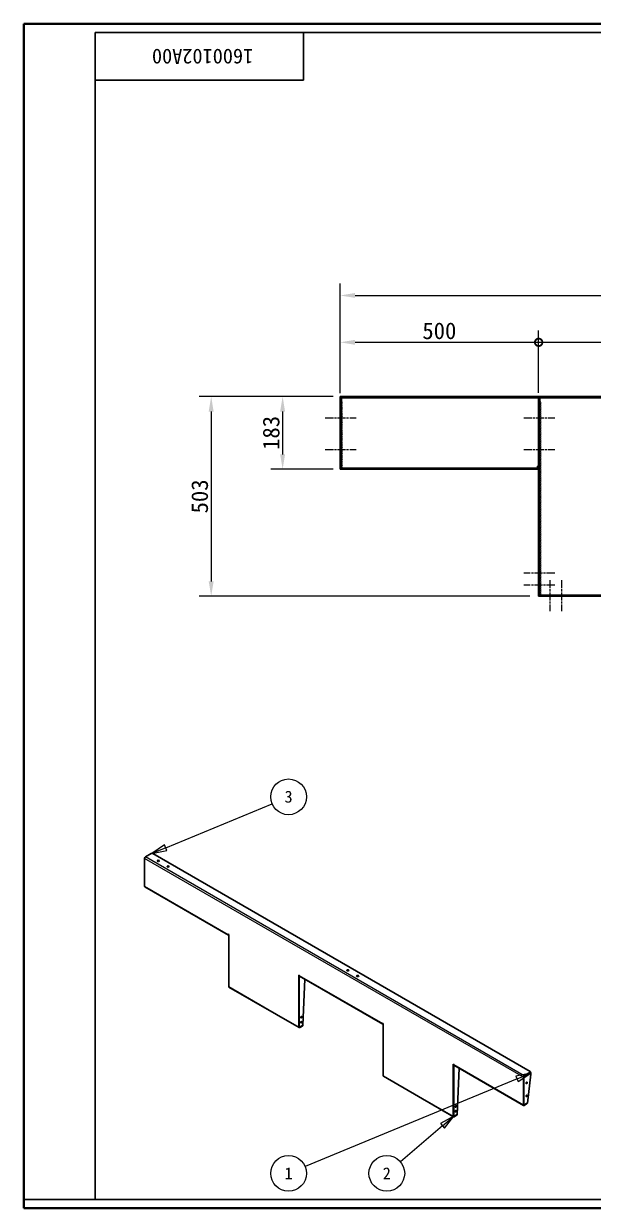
# Model space of a CAD drawing. Header units: millimetres. Extents: x 90 to 4373, y 82 to 3068.
# Drawn here: x 90 to 1525, y 82 to 3068 of the extents above; entities that cross this region are included whole.
import ezdxf

# ---------------------------------------------------------------- set-up
doc = ezdxf.new("R2010")
doc.units = ezdxf.units.MM
doc.header["$LTSCALE"] = 15
doc.linetypes.add('CHAIN', pattern=[0.3543, 0.2362, -0.0295, 0.0591, -0.0295])
doc.linetypes.add('DASHED', pattern=[0.2067, 0.1654, -0.0413])
for name, color, linetype, lineweight, true_color in [('中心线 (ISO)', 1, 'CHAIN', 18, 0xff0000), ('尺寸 (ISO)', 7, 'Continuous', 18, 0x008000), ('符号 (ISO)', 7, 'Continuous', 18, 0x008000), ('隐藏 (ISO)', 5, 'DASHED', 18, 0x0000ff)]:
    doc.layers.add(name, color=color, linetype=linetype, lineweight=lineweight, true_color=true_color)
for name, color, linetype, lineweight in [('可见 (ISO)', 7, 'Continuous', 25), ('可见窄的 (ISO)', 7, 'Continuous', 18), ('图框 (ISO)', 7, 'Continuous', 35)]:
    doc.layers.add(name, color=color, linetype=linetype, lineweight=lineweight)
doc.styles.add('文本样式74', font='SimSun.ttf')
doc.styles.add('最新国标', font='simfang.ttf')
doc.styles.add('注释文本 (ISO)', font='simfang.ttf')
doc.dimstyles.new('默认 (GB)', dxfattribs={"dimscale": 15, "dimtxt": 2.8, "dimasz": 2.5, "dimexe": 2, "dimexo": 1.5, "dimgap": 0.5, "dimtad": 1, "dimtoh": 1, "dimdsep": 46, "dimtxsty": '最新国标', "dimcen": 0.09, "dimdle": 10, "dimclrd": 256, "dimclre": 256, "dimclrt": 256, "dimaunit": 1, "dimadec": 3, "dimazin": 2, "dimtfac": 0.535714, "dimtdec": 3, "dimtmove": 0, "dimatfit": 3, "dimfxl": 0, "dimtolj": 1, "dimlwd": -1, "dimlwe": -1, "dimarcsym": 0})

# ---------------------------------------------------------------- blocks, each defined once
blk = doc.blocks.new('图框 最新国标')
at = {"layer": '图框 (ISO)'}
for p, q in [((6, 7), (6, 204.5)), ((6, 204.5), (291.5, 204.5)), ((291.5, 204.5), (291.5, 5.5)), ((6, 7), (6, 5.5)), ((6, 7), (6, 5.5)), ((291.5, 5.5), (6, 5.5))]:
    blk.add_line(p, q, dxfattribs=at)
at = {"layer": '图框 (ISO)', "color": 7, "linetype": 'Continuous', "lineweight": 25}
for p, q in [((18, 203), (290, 203)), ((18, 7), (18, 203)), ((18, 203), (290, 203)), ((53, 203), (53, 195)), ((290, 203), (290, 7)), ((290, 203), (290, 7)), ((53, 195), (18, 195)), ((290, 7), (6, 7)), ((290, 7), (18, 7))]:
    blk.add_line(p, q, dxfattribs=at)
at = {"layer": '图框 (ISO)', "style": '文本样式74'}
blk.add_attdef('零件代号_001', (44.55, 200.25), '', height=2.5, rotation=180, dxfattribs=at)
blk = doc.blocks.new('_DotSmall')
at = {"color": 0, "linetype": 'ByBlock', "const_width": 0.5}
blk.add_lwpolyline([(-0.0625, 0, 1), (0.0625, 0, 1)], format="xyb", close=True, dxfattribs=at)
blk = doc.blocks.new('*D5')
at = {"layer": 'Defpoints', "color": 0, "transparency": 16777216}
for p in [(1387.4, 2264.6), (887.4, 2114.4), (1387.4, 2114.6)]:
    blk.add_point(p, dxfattribs=at)
at = {"layer": '尺寸 (ISO)', "color": 116, "true_color": 0x00803f, "transparency": 16777216}
for p, q in [((887.4, 2136.9), (887.4, 2294.6)), ((1387.4, 2137.1), (1387.4, 2294.6)), ((924.9, 2264.6), (1387.4, 2264.6))]:
    blk.add_line(p, q, dxfattribs=at)
blk.add_solid([(924.9, 2270.9), (924.9, 2258.4), (887.4, 2264.6)], dxfattribs=at)
at = {"layer": '尺寸 (ISO)', "color": 116, "true_color": 0x00803f, "transparency": 16777216, "xscale": 37.5, "yscale": 37.5, "zscale": 37.5}
blk.add_blockref('_DotSmall', (1387.4, 2264.6), dxfattribs=at)
at = {"layer": '尺寸 (ISO)', "transparency": 16777216, "insert": (1137.2, 2293.4), "char_height": 42, "attachment_point": 5, "style": '最新国标'}
blk.add_mtext('\\A1;500', dxfattribs=at)
blk = doc.blocks.new('*D7')
at = {"layer": 'Defpoints', "color": 0, "transparency": 16777216}
for p in [(1884.4, 2264.6), (1387.4, 2114.6), (1884.4, 2114.6)]:
    blk.add_point(p, dxfattribs=at)
at = {"layer": '尺寸 (ISO)', "color": 116, "true_color": 0x00803f, "transparency": 16777216}
for p, q in [((1387.4, 2137.1), (1387.4, 2294.6)), ((1884.4, 2137.1), (1884.4, 2294.6)), ((1387.4, 2264.6), (1884.4, 2264.6))]:
    blk.add_line(p, q, dxfattribs=at)
at = {"layer": '尺寸 (ISO)', "color": 116, "true_color": 0x00803f, "transparency": 16777216, "xscale": 37.5, "yscale": 37.5, "zscale": 37.5, "rotation": 180}
blk.add_blockref('_DotSmall', (1387.4, 2264.6), dxfattribs=at)
at = {"layer": '尺寸 (ISO)', "color": 116, "true_color": 0x00803f, "transparency": 16777216, "xscale": 37.5, "yscale": 37.5, "zscale": 37.5}
blk.add_blockref('_DotSmall', (1884.4, 2264.6), dxfattribs=at)
at = {"layer": '尺寸 (ISO)', "transparency": 16777216, "insert": (1636, 2293.4), "char_height": 42, "attachment_point": 5, "style": '最新国标'}
blk.add_mtext('\\A1;497', dxfattribs=at)
blk = doc.blocks.new('*D10')
at = {"layer": 'Defpoints', "color": 0, "transparency": 16777216}
for p in [(3587.4, 2382.7), (887.4, 2114.4), (3587.4, 2114.4)]:
    blk.add_point(p, dxfattribs=at)
at = {"layer": '尺寸 (ISO)', "color": 116, "true_color": 0x00803f, "transparency": 16777216}
for p, q in [((887.4, 2136.9), (887.4, 2412.7)), ((3587.4, 2136.9), (3587.4, 2412.7)), ((924.9, 2382.7), (3549.9, 2382.7))]:
    blk.add_line(p, q, dxfattribs=at)
for points in [[(924.9, 2389), (924.9, 2376.5), (887.4, 2382.7)], [(3549.9, 2389), (3549.9, 2376.5), (3587.4, 2382.7)]]:
    blk.add_solid(points, dxfattribs=at)
at = {"layer": '尺寸 (ISO)', "transparency": 16777216, "insert": (2237.4, 2411.5), "char_height": 42, "attachment_point": 5, "style": '最新国标'}
blk.add_mtext('\\A1;2700', dxfattribs=at)
blk = doc.blocks.new('*D11')
at = {"layer": 'Defpoints', "color": 0, "transparency": 16777216}
for p in [(892.4, 2127.8), (742.4, 1944.8), (892.4, 1944.8)]:
    blk.add_point(p, dxfattribs=at)
at = {"layer": '尺寸 (ISO)', "color": 116, "true_color": 0x00803f, "transparency": 16777216}
for p, q in [((869.9, 2127.8), (712.4, 2127.8)), ((742.4, 2090.3), (742.4, 1982.3)), ((869.9, 1944.8), (712.4, 1944.8))]:
    blk.add_line(p, q, dxfattribs=at)
for points in [[(736.1, 2090.3), (748.6, 2090.3), (742.4, 2127.8)], [(736.1, 1982.3), (748.6, 1982.3), (742.4, 1944.8)]]:
    blk.add_solid(points, dxfattribs=at)
at = {"layer": '尺寸 (ISO)', "transparency": 16777216, "insert": (713.6, 2036.3), "char_height": 42, "attachment_point": 5, "rotation": 90, "style": '最新国标'}
blk.add_mtext('\\A1;183', dxfattribs=at)
blk = doc.blocks.new('*D12')
at = {"layer": 'Defpoints', "color": 0, "transparency": 16777216}
for p in [(892.4, 2127.8), (562.4, 1624.8), (1387.4, 1624.8)]:
    blk.add_point(p, dxfattribs=at)
at = {"layer": '尺寸 (ISO)', "color": 116, "true_color": 0x00803f, "transparency": 16777216}
for p, q in [((869.9, 2127.8), (532.4, 2127.8)), ((562.4, 2090.3), (562.4, 1662.3)), ((1364.9, 1624.8), (532.4, 1624.8))]:
    blk.add_line(p, q, dxfattribs=at)
for points in [[(556.1, 2090.3), (568.6, 2090.3), (562.4, 2127.8)], [(556.1, 1662.3), (568.6, 1662.3), (562.4, 1624.8)]]:
    blk.add_solid(points, dxfattribs=at)
at = {"layer": '尺寸 (ISO)', "transparency": 16777216, "insert": (533.6, 1876.3), "char_height": 42, "attachment_point": 5, "rotation": 90, "style": '最新国标'}
blk.add_mtext('\\A1;503', dxfattribs=at)
blk = doc.blocks.new('引出序号1')
at = {"layer": '符号 (ISO)'}
for p, q in [((29.86, 66.07), (47.73, 73.47)), ((29.66, 66.54), (27.55, 65.12)), ((29.86, 66.07), (27.55, 65.12)), ((30.05, 65.61), (29.66, 66.54)), ((27.55, 65.12), (30.05, 65.61))]:
    blk.add_line(p, q, dxfattribs=at)
at = {"layer": '符号 (ISO)', "flags": 128}
blk.add_lwpolyline([(29.66, 66.54), (27.55, 65.12), (30.05, 65.61), (29.66, 66.54)], dxfattribs=at)
at = {"layer": '符号 (ISO)'}
blk.add_circle((50.49, 74.62), 3, dxfattribs=at)
blk.add_solid([(29.66, 66.54), (27.55, 65.12), (30.05, 65.61), (29.66, 66.54)], dxfattribs=at)
at = {"layer": '符号 (ISO)', "insert": (50.49, 74.63), "char_height": 2, "attachment_point": 5, "style": '注释文本 (ISO)'}
blk.add_mtext('3', dxfattribs=at)
blk = doc.blocks.new('引出序号2')
at = {"layer": '符号 (ISO)'}
for p, q in [((91.18, 28.2), (88.68, 27.71)), ((88.87, 27.25), (91.18, 28.2)), ((89.07, 26.78), (91.18, 28.2)), ((88.87, 27.25), (53.25, 12.51)), ((88.68, 27.71), (89.07, 26.78))]:
    blk.add_line(p, q, dxfattribs=at)
at = {"layer": '符号 (ISO)', "flags": 128}
blk.add_lwpolyline([(89.07, 26.78), (91.18, 28.2), (88.68, 27.71), (89.07, 26.78)], dxfattribs=at)
at = {"layer": '符号 (ISO)'}
blk.add_circle((50.49, 11.37), 3, dxfattribs=at)
blk.add_solid([(89.07, 26.78), (91.18, 28.2), (88.68, 27.71), (89.07, 26.78)], dxfattribs=at)
at = {"layer": '符号 (ISO)', "insert": (50.49, 11.37), "char_height": 2, "attachment_point": 5, "style": '注释文本 (ISO)'}
blk.add_mtext('1', dxfattribs=at)
blk = doc.blocks.new('引出序号3')
at = {"layer": '符号 (ISO)'}
for p, q in [((78.26, 20.99), (76.03, 19.75)), ((76.35, 19.37), (78.26, 20.99)), ((76.68, 18.99), (78.26, 20.99)), ((76.35, 19.37), (69.27, 13.32)), ((76.03, 19.75), (76.68, 18.99))]:
    blk.add_line(p, q, dxfattribs=at)
at = {"layer": '符号 (ISO)', "flags": 128}
blk.add_lwpolyline([(76.68, 18.99), (78.26, 20.99), (76.03, 19.75), (76.68, 18.99)], dxfattribs=at)
at = {"layer": '符号 (ISO)'}
blk.add_circle((66.99, 11.37), 3, dxfattribs=at)
blk.add_solid([(76.68, 18.99), (78.26, 20.99), (76.03, 19.75), (76.68, 18.99)], dxfattribs=at)
at = {"layer": '符号 (ISO)', "insert": (66.99, 11.37), "char_height": 2, "attachment_point": 5, "style": '注释文本 (ISO)'}
blk.add_mtext('2', dxfattribs=at)
blk = doc.blocks.new('Caterpillar1')
at = {"layer": '符号 (ISO)'}
for centre in [(59.36, 141.18), (59.36, 140.98), (59.36, 140.78), (59.36, 140.58), (59.36, 140.38), (59.36, 140.18), (59.36, 139.98), (59.36, 139.77), (59.36, 139.57), (59.36, 139.37), (59.36, 139.17), (59.36, 138.97), (59.36, 138.77), (59.36, 138.57), (59.36, 138.37), (59.36, 138.17), (59.36, 137.97), (59.36, 137.77), (59.36, 137.57), (59.36, 137.37), (59.36, 137.17), (59.36, 136.97), (59.36, 136.77), (59.36, 136.57), (59.36, 136.37), (59.36, 136.17), (59.36, 135.97), (59.36, 135.76), (59.36, 135.56), (59.36, 135.36), (59.36, 135.16), (59.36, 134.96), (59.36, 134.76), (59.36, 134.56), (59.36, 134.36), (59.36, 134.16), (59.36, 133.96), (59.36, 133.76), (59.36, 133.56), (59.36, 133.36), (59.36, 133.16), (59.36, 132.96), (59.36, 132.76), (59.36, 132.56), (59.36, 132.36), (59.36, 132.16), (59.36, 131.95), (59.36, 131.75), (59.36, 131.55), (59.36, 131.35), (59.36, 131.15), (59.36, 130.95), (59.36, 130.75), (59.36, 130.55), (59.36, 130.35), (59.36, 130.15)]:
    blk.add_arc(centre, 0.3, 228.1897, 311.8103, dxfattribs=at)
blk = doc.blocks.new('Caterpillar2')
at = {"layer": '符号 (ISO)'}
for centre in [(92.69, 141.19), (92.69, 140.99), (92.69, 140.79), (92.69, 140.59), (92.69, 140.39), (92.69, 140.19), (92.69, 139.99), (92.69, 139.79), (92.69, 139.59), (92.69, 139.39), (92.69, 139.19), (92.69, 138.99), (92.69, 138.79), (92.69, 138.59), (92.69, 138.39), (92.69, 138.19), (92.69, 137.99), (92.69, 137.79), (92.69, 137.59), (92.69, 137.39), (92.69, 137.19), (92.69, 136.99), (92.69, 136.79), (92.69, 136.59), (92.69, 136.39), (92.69, 136.19), (92.69, 135.99), (92.69, 135.79), (92.69, 135.59), (92.69, 135.39), (92.69, 135.19), (92.69, 134.99), (92.69, 134.79), (92.69, 134.59), (92.69, 134.39), (92.69, 134.19), (92.69, 133.99), (92.69, 133.79), (92.69, 133.59), (92.69, 133.39), (92.69, 133.19), (92.69, 132.99), (92.69, 132.78), (92.69, 132.58), (92.69, 132.38), (92.69, 132.18), (92.69, 131.98), (92.69, 131.78), (92.69, 131.58), (92.69, 131.38), (92.69, 131.18), (92.69, 130.98), (92.69, 130.78), (92.69, 130.58), (92.69, 130.38), (92.69, 130.18), (92.69, 129.98), (92.69, 129.78), (92.69, 129.58), (92.69, 129.38), (92.69, 129.18), (92.69, 128.98), (92.69, 128.78), (92.69, 128.58), (92.69, 128.38), (92.69, 128.18), (92.69, 127.98), (92.69, 127.78), (92.69, 127.58), (92.69, 127.38), (92.69, 127.18), (92.69, 126.98), (92.69, 126.78), (92.69, 126.58), (92.69, 126.38), (92.69, 126.18), (92.69, 125.98), (92.69, 125.78), (92.69, 125.58), (92.69, 125.38), (92.69, 125.18), (92.69, 124.98), (92.69, 124.78), (92.69, 124.58), (92.69, 124.37), (92.69, 124.17), (92.69, 123.97), (92.69, 123.77), (92.69, 123.57), (92.69, 123.37), (92.69, 123.17), (92.69, 122.97), (92.69, 122.77), (92.69, 122.57), (92.69, 122.37), (92.69, 122.17), (92.69, 121.97), (92.69, 121.77), (92.69, 121.57), (92.69, 121.37), (92.69, 121.17), (92.69, 120.97), (92.69, 120.77), (92.69, 120.57), (92.69, 120.37), (92.69, 120.17), (92.69, 119.97), (92.69, 119.77), (92.69, 119.57), (92.69, 119.37), (92.69, 119.17), (92.69, 118.97), (92.69, 118.77), (92.69, 118.57), (92.69, 118.37), (92.69, 118.17), (92.69, 117.97), (92.69, 117.77), (92.69, 117.57), (92.69, 117.37), (92.69, 117.17), (92.69, 116.97), (92.69, 116.77), (92.69, 116.57), (92.69, 116.37), (92.69, 116.17), (92.69, 115.97), (92.69, 115.76), (92.69, 115.56), (92.69, 115.36), (92.69, 115.16), (92.69, 114.96), (92.69, 114.76), (92.69, 114.56), (92.69, 114.36), (92.69, 114.16), (92.69, 113.96), (92.69, 113.76), (92.69, 113.56), (92.69, 113.36), (92.69, 113.16), (92.69, 112.96), (92.69, 112.76), (92.69, 112.56), (92.69, 112.36), (92.69, 112.16), (92.69, 111.96), (92.69, 111.76), (92.69, 111.56), (92.69, 111.36), (92.69, 111.16), (92.69, 110.96), (92.69, 110.76), (92.69, 110.56), (92.69, 110.36), (92.69, 110.16), (92.69, 109.96), (92.69, 109.76), (92.69, 109.56), (92.69, 109.36), (92.69, 109.16), (92.69, 108.96)]:
    blk.add_arc(centre, 0.3, 228.1897, 311.8103, dxfattribs=at)

msp = doc.modelspace()

# ---------------------------------------------------------------- linework, layer by layer
at = {"layer": '中心线 (ISO)', "ltscale": 5.778179}
for p, q in [((849.873, 2074.751), (927.873, 2074.751)), ((1349.873, 2074.751), (1427.873, 2074.751)), ((849.873, 1994.751), (927.873, 1994.751)), ((1349.873, 1994.751), (1427.873, 1994.751)), ((1427.873, 1682.751), (1349.873, 1682.751)), ((1427.873, 1652.751), (1349.873, 1652.751)), ((1415.373, 1665.251), (1415.373, 1587.251)), ((1445.373, 1665.251), (1445.373, 1587.251))]:
    msp.add_line(p, q, dxfattribs=at)
at = {"layer": '可见 (ISO)'}
for p, q in [((887.373, 2127.751), (892.373, 2127.751)), ((887.373, 2127.751), (887.373, 2124.751)), ((887.373, 2124.751), (887.373, 2115.123)), ((887.373, 2124.751), (890.373, 2124.751)), ((890.373, 2124.751), (890.373, 2115.123)), ((892.373, 2124.751), (890.373, 2124.751)), ((3582.373, 2127.751), (892.373, 2127.751)), ((892.373, 2124.751), (3582.373, 2124.751)), ((1387.373, 2124.751), (1387.373, 2114.879)), ((1387.373, 2124.751), (1390.373, 2124.751)), ((1390.373, 2124.751), (1390.373, 2114.879)), ((887.373, 2114.382), (887.373, 2115.123)), ((887.373, 2114.382), (887.373, 1947.751)), ((890.373, 2115.123), (890.373, 2114.382)), ((890.373, 2114.382), (890.373, 1947.751)), ((1387.373, 2114.622), (1387.373, 2114.879)), ((1387.373, 2114.622), (1387.373, 1627.751)), ((1390.373, 2114.879), (1390.373, 2114.622)), ((1390.373, 2114.622), (1390.373, 1627.751)), ((887.373, 1947.751), (890.373, 1947.751)), ((887.373, 1947.751), (887.373, 1944.751)), ((892.373, 1944.751), (887.373, 1944.751)), ((890.373, 1947.751), (892.373, 1947.751)), ((892.373, 1947.751), (1384.373, 1947.751)), ((892.373, 1944.751), (1384.373, 1944.751)), ((1384.373, 1950.751), (1384.373, 1952.251)), ((1384.373, 1952.251), (1387.373, 1952.251)), ((1384.373, 1947.751), (1384.373, 1950.751)), ((1384.373, 1947.751), (1384.373, 1944.751)), ((1387.373, 1627.751), (1887.373, 1627.751)), ((1387.373, 1627.751), (1387.373, 1624.751)), ((1387.373, 1627.751), (1390.373, 1627.751)), ((1387.373, 1624.751), (1887.373, 1624.751)), ((394.441, 964.081), (394.441, 894.271)), ((411.412, 976.329), (396.563, 967.756)), ((414.947, 976.329), (1366.006, 427.235)), ((395.063, 892.898), (606.134, 771.036)), ((605.513, 772.409), (605.513, 773.021)), ((605.513, 773.021), (606.573, 772.409)), ((606.573, 772.409), (606.573, 641.157)), ((783.35, 539.095), (783.35, 670.347)), ((783.35, 670.347), (784.411, 669.734)), ((784.411, 669.734), (784.411, 669.122)), ((784.411, 669.122), (784.411, 539.707)), ((784.411, 540.524), (784.411, 669.122)), ((785.032, 667.749), (995.043, 546.499)), ((798.299, 660.089), (793.25, 543.586)), ((607.195, 639.784), (783.971, 537.722)), ((784.929, 539.379), (784.411, 539.678)), ((785.471, 539.095), (793.25, 543.586)), ((785.471, 537.87), (793.25, 542.361)), ((793.25, 543.586), (786.179, 539.503)), ((793.25, 543.586), (793.25, 542.361)), ((994.421, 547.872), (994.421, 548.485)), ((994.421, 548.485), (995.482, 547.872)), ((995.482, 547.872), (995.482, 416.621)), ((1172.259, 445.81), (1173.32, 445.198)), ((1172.259, 314.558), (1172.259, 445.81)), ((1173.32, 445.198), (1173.32, 444.586)), ((1173.32, 444.586), (1173.32, 315.171)), ((1173.32, 315.987), (1173.32, 444.586)), ((1173.941, 443.212), (1349.657, 341.763)), ((1187.208, 435.552), (1182.158, 319.049)), ((1366.006, 425.194), (1351.157, 416.621)), ((1351.157, 415.396), (1366.006, 423.969)), ((1351.864, 415.804), (1367.774, 424.99)), ((1367.754, 420.746), (1358.935, 347.627)), ((1366.738, 426.214), (1366.738, 424.99)), ((1367.774, 424.99), (1366.738, 425.587)), ((1367.774, 424.99), (1367.774, 421.059)), ((996.103, 415.247), (1172.88, 313.185)), ((1349.036, 412.946), (1349.036, 343.136)), ((1350.096, 343.748), (1350.096, 413.559)), ((1350.096, 344.565), (1350.096, 412.742)), ((1350.614, 343.42), (1350.097, 343.719)), ((1351.157, 343.136), (1357.167, 346.606)), ((1351.157, 341.911), (1357.167, 345.381)), ((1358.935, 347.627), (1351.864, 343.544)), ((1357.899, 347.029), (1357.899, 346.402)), ((1173.837, 314.843), (1173.32, 315.142)), ((1174.38, 314.558), (1182.158, 319.049)), ((1174.38, 313.334), (1182.158, 317.824)), ((1182.158, 319.049), (1175.087, 314.967)), ((1182.158, 319.049), (1182.158, 317.824))]:
    msp.add_line(p, q, dxfattribs=at)
for centre, major_axis, start_param, end_param in [((396.563, 965.306), (-1.5, -2.598), 3.92699082, 5.49778714), ((413.18, 975.308), (2.5, 0), 0.78539816, 2.35619449), ((429.09, 956.733), (-2.75, 0), 3.53755322, 5.88722474), ((453.838, 942.444), (-2.75, 0), 3.53755322, 5.88722474), ((396.563, 895.496), (-1.5, -2.598), 5.49778714, 6.28318531), ((607.634, 773.634), (-1.5, -2.598), 5.49778714, 6.54498469), ((786.532, 670.347), (-1.5, -2.598), 5.49778714, 6.28318531), ((906.74, 680.961), (-2.75, 0), 3.53755322, 5.88722474), ((931.489, 666.673), (-2.75, 0), 3.53755322, 5.88722474), ((608.695, 642.382), (-1.5, -2.598), 5.49778714, 6.28318531), ((785.471, 540.32), (-1.5, -2.598), 5.49778714, 7.06858347), ((786.179, 541.545), (-1.25, -2.165), 5.49778714, 7.06858347), ((785.471, 540.32), (-0.75, -1.299), 5.49778714, 7.06858347), ((788.653, 564.611), (1.125, 1.949), 3.63247533, 5.79230263), ((788.653, 552.363), (1.125, 1.949), 3.63247533, 5.79230263), ((996.543, 549.097), (-1.5, -2.598), 5.49778714, 6.54498469), ((1175.441, 445.81), (-1.5, -2.598), 5.49778714, 6.28318531), ((1364.238, 426.214), (2.5, 0), 5.49778714, 7.06858347), ((1364.238, 424.99), (2.5, 0), 5.49778714, 6.28318531), ((1366.006, 420.038), (-1.25, -2.165), 2.20759737, 2.35619449), ((997.603, 417.845), (-1.5, -2.598), 5.49778714, 6.28318531), ((1351.157, 414.171), (-1.5, -2.598), 3.92699082, 5.49778714), ((1351.864, 413.763), (1.25, 2.165), 0.78539816, 2.35619449), ((1351.157, 414.171), (0.75, 1.299), 0.78539816, 2.35619449), ((1356.107, 399.066), (1.125, 1.949), 3.63247533, 5.79230263), ((1356.107, 366.406), (1.125, 1.949), 3.63247533, 5.79230263), ((1177.562, 340.074), (1.125, 1.949), 3.63247533, 5.79230263), ((1177.562, 327.827), (1.125, 1.949), 3.63247533, 5.79230263), ((1351.157, 344.361), (-1.5, -2.598), 5.49778714, 7.06858347), ((1351.864, 345.585), (-1.25, -2.165), 5.49778714, 7.06858347), ((1351.157, 344.361), (-0.75, -1.299), 5.49778714, 7.06858347), ((1355.399, 346.402), (2.5, 0), 5.49778714, 6.28318531), ((1174.38, 315.783), (-1.5, -2.598), 5.49778714, 7.06858347), ((1175.087, 317.008), (-1.25, -2.165), 5.49778714, 7.06858347), ((1174.38, 315.783), (-0.75, -1.299), 5.49778714, 7.06858347)]:
    msp.add_ellipse(centre, major_axis=major_axis, ratio=0.57735027, start_param=start_param, end_param=end_param, dxfattribs=at)
for centre, major_axis in [((429.09, 957.958), (2.75, 0)), ((453.838, 943.669), (2.75, 0)), ((906.74, 682.186), (2.75, 0)), ((931.489, 667.897), (2.75, 0)), ((789.714, 563.998), (1.125, 1.949)), ((789.714, 551.751), (1.125, 1.949)), ((1357.167, 398.453), (1.125, 1.949)), ((1357.167, 365.794), (1.125, 1.949)), ((1178.623, 339.462), (1.125, 1.949)), ((1178.623, 327.214), (1.125, 1.949))]:
    msp.add_ellipse(centre, major_axis=major_axis, ratio=0.57735027, dxfattribs=at)
at = {"layer": '可见窄的 (ISO)'}
for p, q in [((1349.036, 412.946), (394.441, 964.081)), ((1351.157, 416.621), (396.563, 967.756)), ((394.441, 894.271), (605.513, 772.409)), ((606.043, 772.715), (605.513, 772.409)), ((784.411, 669.122), (994.421, 547.872)), ((606.573, 641.157), (783.35, 539.095)), ((783.35, 539.095), (784.411, 539.707)), ((785.118, 539.299), (785.471, 539.095)), ((785.471, 539.095), (785.471, 537.87)), ((994.952, 548.179), (994.421, 547.872)), ((1173.32, 444.586), (1349.036, 343.136)), ((1366.006, 425.194), (1366.006, 423.969)), ((995.482, 416.621), (1172.259, 314.558)), ((1350.096, 413.559), (1349.036, 412.946)), ((1351.157, 415.396), (1351.157, 416.621)), ((1349.036, 343.136), (1350.096, 343.748)), ((1350.803, 343.34), (1351.157, 343.136)), ((1351.157, 343.136), (1351.157, 341.911)), ((1357.167, 346.606), (1357.167, 345.381)), ((1172.259, 314.558), (1173.32, 315.171)), ((1174.027, 314.763), (1174.38, 314.558)), ((1174.38, 314.558), (1174.38, 313.334))]:
    msp.add_line(p, q, dxfattribs=at)
at = {"layer": '隐藏 (ISO)', "ltscale": 0.380839}
for p, q in [((887.373, 2079.251), (890.373, 2079.251)), ((887.373, 2070.251), (890.373, 2070.251)), ((1387.373, 2079.251), (1390.373, 2079.251)), ((1387.373, 2070.251), (1390.373, 2070.251)), ((887.373, 1999.251), (890.373, 1999.251)), ((887.373, 1990.251), (890.373, 1990.251)), ((1387.373, 1999.251), (1390.373, 1999.251)), ((1387.373, 1990.251), (1390.373, 1990.251)), ((1390.373, 1687.251), (1387.373, 1687.251)), ((1390.373, 1678.251), (1387.373, 1678.251)), ((1390.373, 1657.251), (1387.373, 1657.251)), ((1390.373, 1648.251), (1387.373, 1648.251)), ((1410.873, 1627.751), (1410.873, 1624.751)), ((1419.873, 1627.751), (1419.873, 1624.751)), ((1440.873, 1627.751), (1440.873, 1624.751)), ((1449.873, 1627.751), (1449.873, 1624.751))]:
    msp.add_line(p, q, dxfattribs=at)

# ---------------------------------------------------------------- block references
at = {"xscale": 15, "yscale": 15, "zscale": 15}
msp.add_blockref('图框 最新国标', (0, 0), dxfattribs=at).add_auto_attribs({'零件代号_001': '1600102A00'})
at = {"layer": '符号 (ISO)', "xscale": 15, "yscale": 15, "zscale": 15}
for name in ['Caterpillar1', 'Caterpillar2', '引出序号1', '引出序号2', '引出序号3']:
    msp.add_blockref(name, (0, 0), dxfattribs=at)

# ---------------------------------------------------------------- dimensions: what is measured, and where the dimension line sits
at = {"layer": '尺寸 (ISO)', "color": 116, "true_color": 0x00803f}
for base, p1, p2, angle, override, picture, middle in [((3587.373, 2382.745), (887.373, 2114.382), (3587.373, 2114.382), 180, {"dimgap": 0.5, "dimtoh": 0, "dimdec": 2, "dimtol": 0, "dimlim": 0, "dimtp": 0, "dimtm": 0, "dimtdec": 3, "dimtofl": 0, "dimatfit": 1}, '*D10', (2237.373, 2382.745)), ((1387.373, 2264.622), (887.373, 2114.382), (1387.373, 2114.622), 180, {"dimgap": 0.5, "dimtoh": 0, "dimdec": 2, "dimblk2": 'DotSmall', "dimsah": 1, "dimdle": 0, "dimtol": 0, "dimlim": 0, "dimtp": 0, "dimtm": 0, "dimtdec": 3, "dimtofl": 0, "dimatfit": 1}, '*D5', (1137.223, 2264.622)), ((1884.373, 2264.622), (1387.373, 2114.622), (1884.373, 2114.622), 180, {"dimgap": 0.5, "dimtoh": 0, "dimdec": 2, "dimblk1": 'DotSmall', "dimblk2": 'DotSmall', "dimsah": 1, "dimdle": 0, "dimtol": 0, "dimlim": 0, "dimtp": 0, "dimtm": 0, "dimtdec": 3, "dimtofl": 0, "dimatfit": 1}, '*D7', (1636.023, 2264.622)), ((562.373, 1624.751), (892.373, 2127.751), (1387.373, 1624.751), 90, {"dimgap": 0.5, "dimtoh": 0, "dimdec": 2, "dimtol": 0, "dimlim": 0, "dimtp": 0, "dimtm": 0, "dimtdec": 3, "dimtofl": 0, "dimatfit": 1}, '*D12', (562.373, 1876.251)), ((742.373, 1944.751), (892.373, 2127.751), (892.373, 1944.751), 90, {"dimgap": 0.5, "dimtoh": 0, "dimdec": 2, "dimtol": 0, "dimlim": 0, "dimtp": 0, "dimtm": 0, "dimtdec": 3, "dimtofl": 0, "dimatfit": 1}, '*D11', (742.373, 2036.251))]:
    dim = msp.add_linear_dim(base=base, p1=p1, p2=p2, angle=angle, dimstyle='默认 (GB)', override=override, dxfattribs=at)
    dim.commit()
    dim.dimension.update_dxf_attribs({"geometry": picture, "text_midpoint": middle, "dimtype": 160})

doc.saveas('drawing.dxf')
